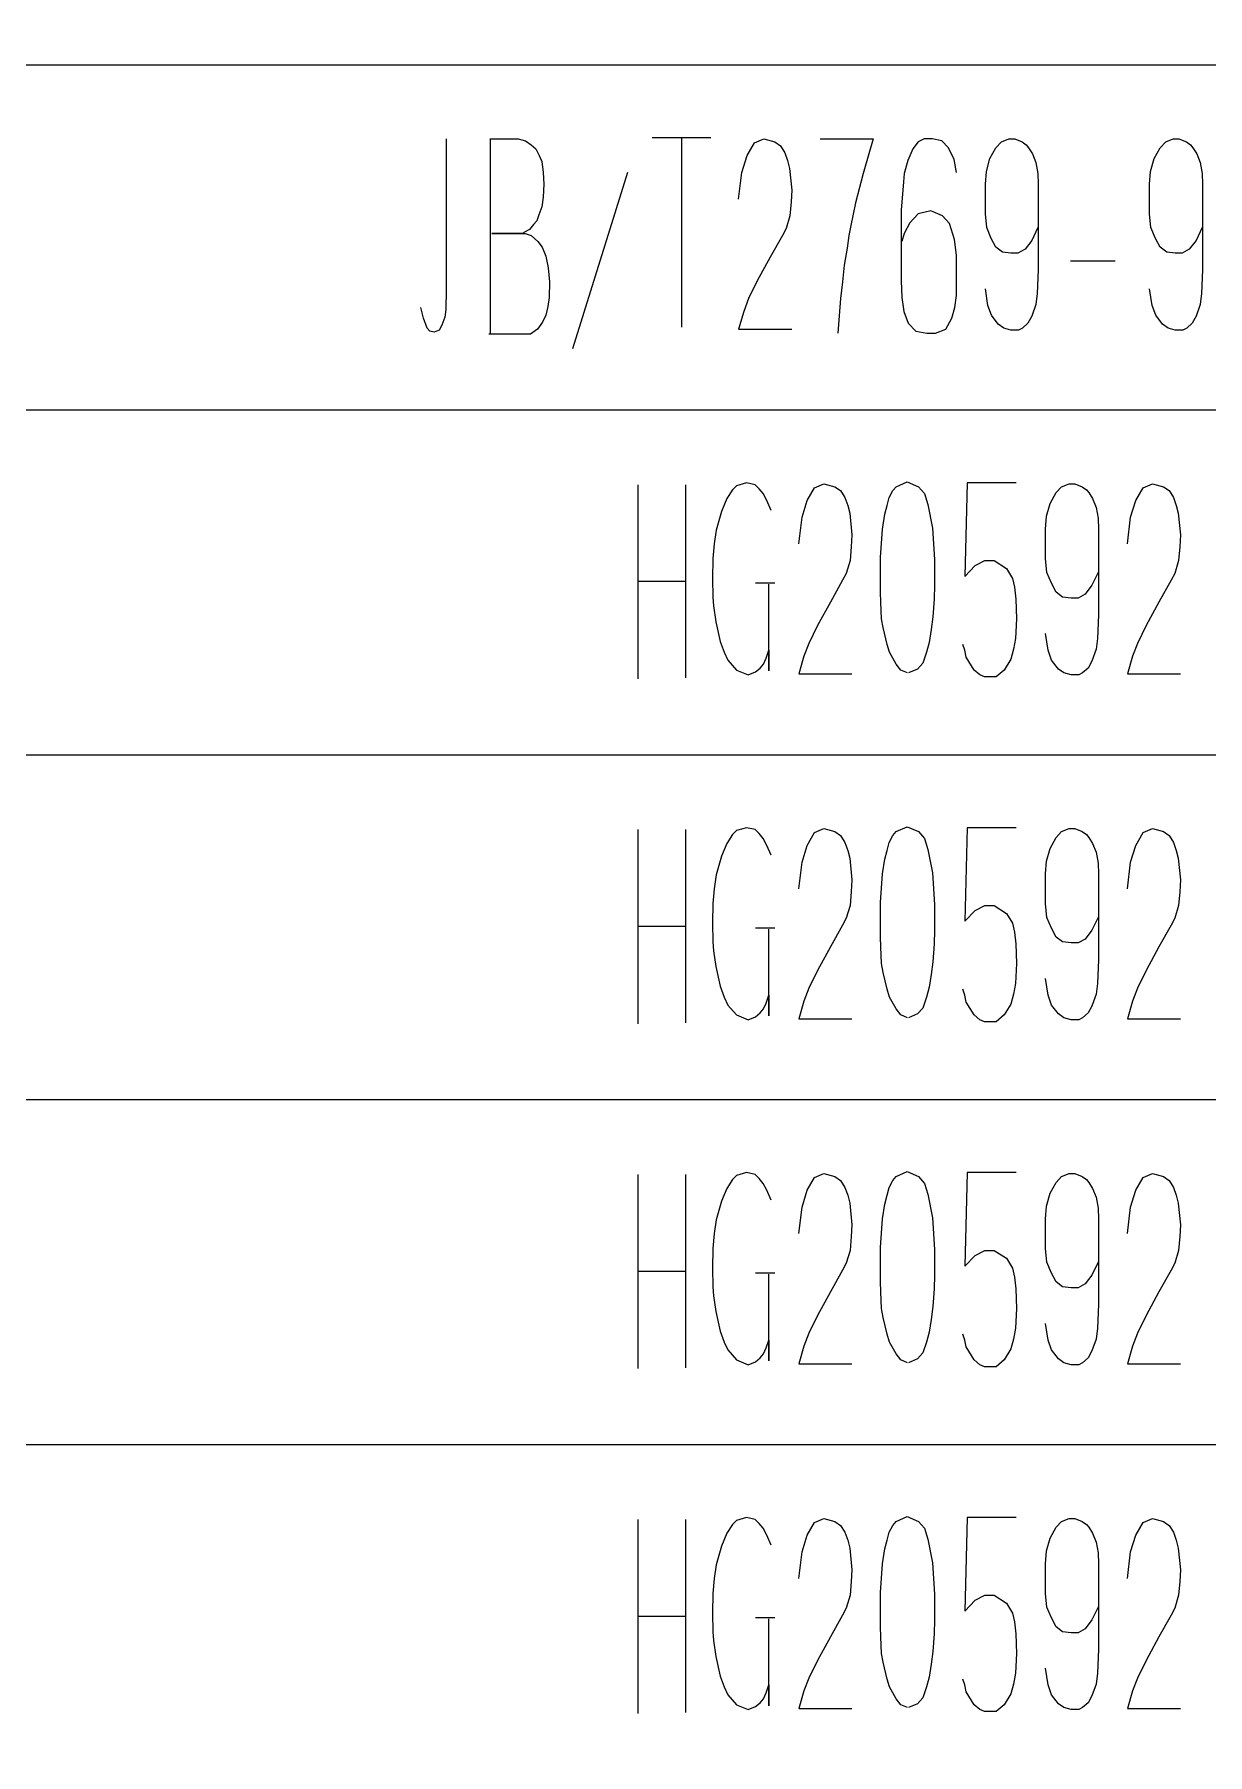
# Model space of a CAD drawing. Extents: x 0 to 8410, y 0 to 11890.
# Drawn here: x 6983.2 to 7221.3, y 6785.2 to 7134.3 of the extents above; entities that cross this region are included whole.
import ezdxf

# ---------------------------------------------------------------- set-up
doc = ezdxf.new("R2010")
doc.units = 0
doc.header["$MEASUREMENT"] = 0
doc.layers.add('6', color=7, linetype='Continuous')

msp = doc.modelspace()

# ---------------------------------------------------------------- linework, layer by layer
at = {"layer": '6'}
for p, q in [((6510, 7128.11), (8310, 7128.11)), ((7066.8, 7113.09), (7066.8, 7082.49)), ((7075.69, 7113.09), (7081.38, 7113.09)), ((7075.82, 7073.49), (7075.82, 7113.09)), ((7081.38, 7113.09), (7082.88, 7112.69)), ((7082.88, 7112.69), (7084.06, 7111.89)), ((7084.06, 7111.89), (7084.97, 7111.09)), ((7120.53, 7113.29), (7108.57, 7113.29)), ((7114.52, 7113.29), (7114.52, 7074.89)), ((7127.85, 7109.69), (7129.35, 7112.29)), ((7129.35, 7112.29), (7131.25, 7113.09)), ((7131.25, 7113.09), (7133.47, 7112.49)), ((7133.47, 7112.49), (7134.65, 7111.69)), ((7142.69, 7113.09), (7153.47, 7113.09)), ((7153.47, 7113.09), (7152.56, 7110.09)), ((7162.56, 7112.49), (7161.51, 7111.09)), ((7163.8, 7113.09), (7162.56, 7112.49)), ((7165.43, 7113.09), (7163.8, 7113.09)), ((7167.39, 7112.69), (7165.43, 7113.09)), ((7168.7, 7111.29), (7167.39, 7112.69)), ((7178.37, 7111.29), (7179.48, 7112.49)), ((7179.48, 7112.49), (7180.99, 7113.09)), ((7180.99, 7113.09), (7182.16, 7113.09)), ((7182.16, 7113.09), (7183.67, 7112.49)), ((7183.67, 7112.49), (7184.52, 7111.89)), ((7184.52, 7111.89), (7184.97, 7111.29)), ((7211.71, 7111.29), (7212.82, 7112.49)), ((7212.82, 7112.49), (7214.32, 7113.09)), ((7214.32, 7113.09), (7215.5, 7113.09)), ((7215.5, 7113.09), (7217, 7112.49)), ((7217, 7112.49), (7217.85, 7111.89)), ((7217.85, 7111.89), (7218.31, 7111.29)), ((7084.97, 7111.09), (7085.69, 7109.69)), ((7085.69, 7109.69), (7086.22, 7108.49)), ((7086.22, 7108.49), (7086.48, 7106.29)), ((7126.8, 7106.29), (7127.85, 7109.69)), ((7134.65, 7111.69), (7135.5, 7110.29)), ((7135.5, 7110.29), (7136.09, 7108.69)), ((7136.09, 7108.69), (7136.48, 7107.09)), ((7152.56, 7110.09), (7151.44, 7106.09)), ((7160.46, 7108.69), (7159.75, 7106.09)), ((7161.51, 7111.09), (7160.46, 7108.69)), ((7169.88, 7108.89), (7168.7, 7111.29)), ((7170.33, 7106.29), (7169.88, 7108.89)), ((7176.41, 7106.49), (7177.13, 7109.09)), ((7177.13, 7109.09), (7178.37, 7111.29)), ((7184.97, 7111.29), (7185.76, 7110.09)), ((7185.76, 7110.09), (7186.48, 7108.29)), ((7186.48, 7108.29), (7186.87, 7106.09)), ((7209.75, 7106.49), (7210.47, 7109.09)), ((7210.47, 7109.09), (7211.71, 7111.29)), ((7218.31, 7111.29), (7219.09, 7110.09)), ((7219.09, 7110.09), (7219.81, 7108.29)), ((7219.81, 7108.29), (7220.2, 7106.09)), ((7086.48, 7106.29), (7086.61, 7103.89)), ((7103.6, 7106.29), (7092.42, 7070.49)), ((7126.15, 7100.89), (7126.8, 7106.29)), ((7136.48, 7107.09), (7136.93, 7102.69)), ((7151.44, 7106.09), (7149.88, 7100.09)), ((7159.75, 7106.09), (7159.55, 7103.49)), ((7176.22, 7103.89), (7176.41, 7106.49)), ((7186.87, 7106.09), (7186.94, 7103.89)), ((7209.55, 7103.89), (7209.75, 7106.49)), ((7220.2, 7106.09), (7220.27, 7103.89)), ((7086.48, 7101.29), (7086.22, 7099.29)), ((7086.61, 7103.89), (7086.48, 7101.29)), ((7136.93, 7102.69), (7136.8, 7100.29)), ((7159.55, 7103.49), (7159.16, 7098.69)), ((7176.22, 7101.09), (7176.22, 7103.89)), ((7186.94, 7103.89), (7186.94, 7094.69)), ((7209.55, 7101.09), (7209.55, 7103.89)), ((7220.27, 7103.89), (7220.27, 7094.69)), ((7086.22, 7099.29), (7085.63, 7097.69)), ((7136.8, 7100.29), (7136.54, 7097.49)), ((7149.88, 7100.09), (7148.9, 7095.49)), ((7159.16, 7098.69), (7159.16, 7084.29)), ((7162.56, 7097.89), (7160.86, 7096.09)), ((7165.17, 7098.49), (7162.56, 7097.89)), ((7167.52, 7097.49), (7165.17, 7098.49)), ((7176.22, 7097.89), (7176.22, 7101.09)), ((7176.48, 7095.09), (7176.22, 7097.89)), ((7209.55, 7097.89), (7209.55, 7101.09)), ((7209.81, 7095.09), (7209.55, 7097.89)), ((7083.73, 7094.69), (7082.55, 7094.09)), ((7084.52, 7095.69), (7083.73, 7094.69)), ((7085.17, 7096.49), (7084.52, 7095.69)), ((7085.63, 7097.69), (7085.17, 7096.49)), ((7135.76, 7094.89), (7135.04, 7093.49)), ((7136.54, 7097.49), (7135.76, 7094.89)), ((7148.9, 7095.49), (7148.5, 7093.49)), ((7160.86, 7096.09), (7159.75, 7093.89)), ((7168.96, 7095.89), (7167.52, 7097.49)), ((7169.94, 7092.69), (7168.96, 7095.89)), ((7177.39, 7092.89), (7176.48, 7095.09)), ((7186.87, 7095.09), (7185.63, 7092.49)), ((7186.94, 7094.69), (7186.94, 7086.49)), ((7210.73, 7092.89), (7209.81, 7095.09)), ((7220.2, 7095.09), (7218.96, 7092.49)), ((7220.27, 7094.69), (7220.27, 7086.49)), ((7082.36, 7093.89), (7076.08, 7093.89)), ((7076.08, 7093.89), (7082.82, 7093.89)), ((7082.55, 7094.09), (7082.36, 7093.89)), ((7082.82, 7093.89), (7084.06, 7093.49)), ((7084.06, 7093.49), (7085.37, 7092.29)), ((7085.37, 7092.29), (7086.28, 7091.09)), ((7086.28, 7091.09), (7087, 7089.29)), ((7135.04, 7093.49), (7132.56, 7089.09)), ((7148.18, 7090.89), (7147.59, 7087.49)), ((7148.5, 7093.49), (7148.18, 7090.89)), ((7159.75, 7093.89), (7159.29, 7092.29)), ((7170.33, 7089.49), (7169.94, 7092.69)), ((7178.37, 7091.09), (7177.39, 7092.89)), ((7179.68, 7090.09), (7178.37, 7091.09)), ((7185.63, 7092.49), (7184.26, 7090.69)), ((7211.71, 7091.09), (7210.73, 7092.89)), ((7213.01, 7090.09), (7211.71, 7091.09)), ((7218.96, 7092.49), (7217.59, 7090.69)), ((7087, 7089.29), (7087.52, 7086.89)), ((7132.56, 7089.09), (7129.94, 7084.29)), ((7147.59, 7087.49), (7147.2, 7084.09)), ((7170.33, 7084.09), (7170.33, 7089.49)), ((7181.38, 7089.89), (7179.68, 7090.09)), ((7182.82, 7089.89), (7181.38, 7089.89)), ((7184.26, 7090.69), (7182.82, 7089.89)), ((7202.56, 7088.29), (7193.47, 7088.29)), ((7214.71, 7089.89), (7213.01, 7090.09)), ((7216.15, 7089.89), (7214.71, 7089.89)), ((7217.59, 7090.69), (7216.15, 7089.89)), ((7087.52, 7086.89), (7087.78, 7084.09)), ((7087.78, 7084.09), (7087.72, 7080.89)), ((7129.94, 7084.29), (7128.18, 7080.69)), ((7147.2, 7084.09), (7146.8, 7080.69)), ((7159.16, 7084.29), (7159.29, 7080.89)), ((7170.33, 7081.29), (7170.33, 7084.09)), ((7186.94, 7086.49), (7186.74, 7081.69)), ((7220.27, 7086.49), (7220.07, 7081.69)), ((7066.8, 7082.49), (7066.74, 7078.49)), ((7087.72, 7080.89), (7087.46, 7079.09)), ((7128.18, 7080.69), (7127.2, 7078.09)), ((7146.8, 7080.69), (7146.28, 7073.69)), ((7159.29, 7080.89), (7159.68, 7078.09)), ((7170.01, 7078.89), (7170.33, 7081.29)), ((7176.74, 7079.29), (7176.22, 7082.69)), ((7186.74, 7081.69), (7186.48, 7079.49)), ((7210.07, 7079.29), (7209.55, 7082.69)), ((7220.07, 7081.69), (7219.81, 7079.49)), ((7062.23, 7076.69), (7061.64, 7078.89)), ((7066.54, 7076.89), (7065.89, 7075.29)), ((7066.74, 7078.49), (7066.54, 7076.89)), ((7087, 7077.29), (7086.35, 7075.89)), ((7087.46, 7079.09), (7087, 7077.29)), ((7127.2, 7078.09), (7126.15, 7074.49)), ((7159.68, 7078.09), (7160.53, 7075.69)), ((7169.42, 7076.69), (7170.01, 7078.89)), ((7177.46, 7077.29), (7176.74, 7079.29)), ((7178.83, 7075.49), (7177.46, 7077.29)), ((7185.63, 7077.09), (7184.84, 7075.69)), ((7186.48, 7079.49), (7185.63, 7077.09)), ((7210.79, 7077.29), (7210.07, 7079.29)), ((7212.16, 7075.49), (7210.79, 7077.29)), ((7218.96, 7077.09), (7218.18, 7075.69)), ((7219.81, 7079.49), (7218.96, 7077.09)), ((7062.95, 7074.69), (7062.23, 7076.69)), ((7063.47, 7074.09), (7062.95, 7074.69)), ((7064.38, 7073.89), (7063.47, 7074.09)), ((7065.37, 7074.29), (7064.38, 7073.89)), ((7065.89, 7075.29), (7065.37, 7074.29)), ((7083.93, 7073.49), (7075.43, 7073.49)), ((7085.3, 7074.49), (7083.93, 7073.49)), ((7086.35, 7075.89), (7085.3, 7074.49)), ((7126.15, 7074.49), (7136.93, 7074.49)), ((7160.53, 7075.69), (7162.1, 7074.09)), ((7162.1, 7074.09), (7164.32, 7073.69)), ((7164.32, 7073.69), (7166.09, 7073.69)), ((7166.09, 7073.69), (7168.18, 7074.49)), ((7168.18, 7074.49), (7169.42, 7076.69)), ((7179.94, 7074.69), (7178.83, 7075.49)), ((7181.38, 7074.29), (7179.94, 7074.69)), ((7182.95, 7074.29), (7181.38, 7074.29)), ((7183.73, 7074.69), (7182.95, 7074.29)), ((7184.84, 7075.69), (7183.73, 7074.69)), ((7213.28, 7074.69), (7212.16, 7075.49)), ((7214.71, 7074.29), (7213.28, 7074.69)), ((7216.28, 7074.29), (7214.71, 7074.29)), ((7217.07, 7074.69), (7216.28, 7074.29)), ((7218.18, 7075.69), (7217.07, 7074.69)), ((6510, 7058.1), (8310, 7058.1)), ((7105.68, 7042.9), (7105.68, 7003.5)), ((7115.35, 7042.9), (7115.35, 7003.7)), ((7125.68, 7042.7), (7124.89, 7041.9)), ((7127.77, 7043.3), (7125.68, 7042.7)), ((7129.47, 7042.9), (7127.77, 7043.3)), ((7130.32, 7042.1), (7129.47, 7042.9)), ((7131.1, 7041.1), (7130.32, 7042.1)), ((7140.06, 7039.7), (7141.56, 7042.3)), ((7141.56, 7042.3), (7143.45, 7043.1)), ((7143.45, 7043.1), (7145.68, 7042.5)), ((7145.68, 7042.5), (7146.85, 7041.7)), ((7157.44, 7041.7), (7158.1, 7042.5)), ((7158.1, 7042.5), (7160.32, 7043.5)), ((7160.32, 7043.5), (7162.67, 7042.5)), ((7162.67, 7042.5), (7163.85, 7041.1)), ((7172.54, 7043.3), (7172.02, 7024.3)), ((7182.47, 7043.3), (7172.54, 7043.3)), ((7190.58, 7041.3), (7191.69, 7042.5)), ((7191.69, 7042.5), (7193.19, 7043.1)), ((7193.19, 7043.1), (7194.37, 7043.1)), ((7194.37, 7043.1), (7195.87, 7042.5)), ((7195.87, 7042.5), (7196.72, 7041.9)), ((7206.72, 7039.7), (7208.23, 7042.3)), ((7208.23, 7042.3), (7210.12, 7043.1)), ((7210.12, 7043.1), (7212.34, 7042.5)), ((7212.34, 7042.5), (7213.52, 7041.7)), ((7123.78, 7040.1), (7122.67, 7037.5)), ((7124.89, 7041.9), (7123.78, 7040.1)), ((7131.89, 7039.7), (7131.1, 7041.1)), ((7132.73, 7037.7), (7131.89, 7039.7)), ((7139.01, 7036.3), (7140.06, 7039.7)), ((7146.85, 7041.7), (7147.7, 7040.3)), ((7147.7, 7040.3), (7148.29, 7038.7)), ((7148.29, 7038.7), (7148.68, 7037.1)), ((7155.81, 7036.9), (7156.27, 7038.7)), ((7156.27, 7038.7), (7156.72, 7040.3)), ((7156.72, 7040.3), (7157.44, 7041.7)), ((7163.85, 7041.1), (7164.57, 7038.9)), ((7164.57, 7038.9), (7165.48, 7034.1)), ((7188.62, 7036.5), (7189.34, 7039.1)), ((7189.34, 7039.1), (7190.58, 7041.3)), ((7196.72, 7041.9), (7197.18, 7041.3)), ((7197.18, 7041.3), (7197.96, 7040.1)), ((7197.96, 7040.1), (7198.68, 7038.3)), ((7205.68, 7036.3), (7206.72, 7039.7)), ((7213.52, 7041.7), (7214.37, 7040.3)), ((7214.37, 7040.3), (7214.96, 7038.7)), ((7214.96, 7038.7), (7215.35, 7037.1)), ((7122.67, 7037.5), (7121.62, 7033.7)), ((7138.36, 7030.9), (7139.01, 7036.3)), ((7148.68, 7037.1), (7149.14, 7032.7)), ((7155.35, 7033.9), (7155.81, 7036.9)), ((7188.42, 7033.9), (7188.62, 7036.5)), ((7198.68, 7038.3), (7199.08, 7036.1)), ((7199.08, 7036.1), (7199.14, 7033.9)), ((7205.02, 7030.9), (7205.68, 7036.3)), ((7215.35, 7037.1), (7215.81, 7032.7)), ((7121.62, 7033.7), (7121.17, 7030.9)), ((7149.14, 7032.7), (7149.01, 7030.3)), ((7154.96, 7028.1), (7155.35, 7033.9)), ((7165.48, 7034.1), (7165.87, 7027.7)), ((7188.42, 7031.1), (7188.42, 7033.9)), ((7199.14, 7033.9), (7199.14, 7024.7)), ((7215.81, 7032.7), (7215.68, 7030.3)), ((7121.17, 7030.9), (7120.91, 7027.9)), ((7149.01, 7030.3), (7148.75, 7027.5)), ((7154.96, 7021.1), (7154.96, 7028.1)), ((7188.42, 7027.9), (7188.42, 7031.1)), ((7215.68, 7030.3), (7215.42, 7027.5)), ((7120.91, 7027.9), (7120.84, 7023.9)), ((7147.96, 7024.9), (7147.25, 7023.5)), ((7148.75, 7027.5), (7147.96, 7024.9)), ((7165.87, 7027.7), (7165.87, 7022.5)), ((7172.02, 7024.3), (7174.17, 7026.5)), ((7174.17, 7026.5), (7176.13, 7027.5)), ((7176.13, 7027.5), (7178.03, 7027.5)), ((7178.03, 7027.5), (7180.51, 7025.9)), ((7180.51, 7025.9), (7181.69, 7023.9)), ((7188.68, 7025.1), (7188.42, 7027.9)), ((7189.6, 7022.9), (7188.68, 7025.1)), ((7199.08, 7025.1), (7197.83, 7022.5)), ((7199.14, 7024.7), (7199.14, 7016.5)), ((7214.63, 7024.9), (7213.91, 7023.5)), ((7215.42, 7027.5), (7214.63, 7024.9)), ((7105.68, 7023.3), (7115.22, 7023.3)), ((7120.84, 7023.9), (7120.91, 7020.1)), ((7133.52, 7022.9), (7129.6, 7022.9)), ((7132.28, 7005.1), (7132.28, 7022.7)), ((7147.25, 7023.5), (7144.76, 7019.1)), ((7155.02, 7019.1), (7154.96, 7021.1)), ((7165.87, 7022.5), (7165.81, 7019.7)), ((7181.69, 7023.9), (7182.15, 7022.1)), ((7182.15, 7022.1), (7182.41, 7019.7)), ((7190.58, 7021.1), (7189.6, 7022.9)), ((7191.89, 7020.1), (7190.58, 7021.1)), ((7197.83, 7022.5), (7196.46, 7020.7)), ((7213.91, 7023.5), (7211.43, 7019.1)), ((7120.91, 7020.1), (7121.04, 7018.3)), ((7121.04, 7018.3), (7121.49, 7015.1)), ((7144.76, 7019.1), (7142.15, 7014.3)), ((7155.15, 7015.7), (7155.02, 7019.1)), ((7165.81, 7019.7), (7165.55, 7016.1)), ((7182.41, 7019.7), (7182.54, 7015.7)), ((7193.59, 7019.9), (7191.89, 7020.1)), ((7195.02, 7019.9), (7193.59, 7019.9)), ((7196.46, 7020.7), (7195.02, 7019.9)), ((7211.43, 7019.1), (7208.81, 7014.3)), ((7121.49, 7015.1), (7122.41, 7011.1)), ((7142.15, 7014.3), (7140.38, 7010.7)), ((7155.48, 7013.9), (7155.15, 7015.7)), ((7165.55, 7016.1), (7165.22, 7013.5)), ((7182.54, 7015.7), (7182.34, 7011.7)), ((7199.14, 7016.5), (7198.95, 7011.7)), ((7208.81, 7014.3), (7207.05, 7010.7)), ((7122.41, 7011.1), (7123.19, 7008.9)), ((7140.38, 7010.7), (7139.4, 7008.1)), ((7156.27, 7010.5), (7155.48, 7013.9)), ((7156.79, 7008.9), (7156.27, 7010.5)), ((7164.83, 7010.9), (7164.3, 7008.9)), ((7165.22, 7013.5), (7164.83, 7010.9)), ((7172.02, 7009.3), (7171.62, 7010.5)), ((7182.34, 7011.7), (7181.95, 7009.5)), ((7188.95, 7009.3), (7188.42, 7012.7)), ((7198.95, 7011.7), (7198.68, 7009.5)), ((7207.05, 7010.7), (7206.07, 7008.1)), ((7123.19, 7008.9), (7123.98, 7007.3)), ((7123.98, 7007.3), (7125.74, 7005.3)), ((7131.17, 7006.5), (7131.75, 7007.7)), ((7131.75, 7007.7), (7132.28, 7009.3)), ((7132.28, 7009.3), (7132.28, 7005.1)), ((7139.4, 7008.1), (7138.36, 7004.5)), ((7158.1, 7006.5), (7156.79, 7008.9)), ((7164.3, 7008.9), (7163.52, 7006.7)), ((7172.34, 7007.9), (7172.02, 7009.3)), ((7173.91, 7005.3), (7172.34, 7007.9)), ((7181.36, 7007.5), (7180.06, 7005.3)), ((7181.95, 7009.5), (7181.36, 7007.5)), ((7189.66, 7007.3), (7188.95, 7009.3)), ((7191.04, 7005.5), (7189.66, 7007.3)), ((7197.83, 7007.1), (7197.05, 7005.7)), ((7198.68, 7009.5), (7197.83, 7007.1)), ((7206.07, 7008.1), (7205.02, 7004.5)), ((7125.74, 7005.3), (7128.09, 7004.3)), ((7128.09, 7004.3), (7129.6, 7004.9)), ((7129.6, 7004.9), (7130.51, 7005.7)), ((7130.51, 7005.7), (7131.17, 7006.5)), ((7138.36, 7004.5), (7149.14, 7004.5)), ((7159.08, 7005.3), (7158.1, 7006.5)), ((7160.38, 7004.7), (7159.08, 7005.3)), ((7162.41, 7005.5), (7160.64, 7004.7)), ((7163.52, 7006.7), (7162.41, 7005.5)), ((7175.09, 7004.3), (7173.91, 7005.3)), ((7176.07, 7003.9), (7175.09, 7004.3)), ((7178.42, 7003.9), (7176.07, 7003.9)), ((7180.06, 7005.3), (7178.42, 7003.9)), ((7192.15, 7004.7), (7191.04, 7005.5)), ((7193.59, 7004.3), (7192.15, 7004.7)), ((7195.15, 7004.3), (7193.59, 7004.3)), ((7195.94, 7004.7), (7195.15, 7004.3)), ((7197.05, 7005.7), (7195.94, 7004.7)), ((7205.02, 7004.5), (7215.81, 7004.5)), ((6510, 6988.11), (8310, 6988.11)), ((7105.68, 6972.9), (7105.68, 6933.5)), ((7115.35, 6972.9), (7115.35, 6933.7)), ((7125.68, 6972.7), (7124.89, 6971.9)), ((7127.77, 6973.3), (7125.68, 6972.7)), ((7129.47, 6972.9), (7127.77, 6973.3)), ((7130.32, 6972.1), (7129.47, 6972.9)), ((7131.1, 6971.1), (7130.32, 6972.1)), ((7140.06, 6969.7), (7141.56, 6972.3)), ((7141.56, 6972.3), (7143.45, 6973.1)), ((7143.45, 6973.1), (7145.68, 6972.5)), ((7145.68, 6972.5), (7146.85, 6971.7)), ((7157.44, 6971.7), (7158.1, 6972.5)), ((7158.1, 6972.5), (7160.32, 6973.5)), ((7160.32, 6973.5), (7162.67, 6972.5)), ((7162.67, 6972.5), (7163.85, 6971.1)), ((7172.54, 6973.3), (7172.02, 6954.3)), ((7182.47, 6973.3), (7172.54, 6973.3)), ((7190.58, 6971.3), (7191.69, 6972.5)), ((7191.69, 6972.5), (7193.19, 6973.1)), ((7193.19, 6973.1), (7194.37, 6973.1)), ((7194.37, 6973.1), (7195.87, 6972.5)), ((7195.87, 6972.5), (7196.72, 6971.9)), ((7206.72, 6969.7), (7208.23, 6972.3)), ((7208.23, 6972.3), (7210.12, 6973.1)), ((7210.12, 6973.1), (7212.34, 6972.5)), ((7212.34, 6972.5), (7213.52, 6971.7)), ((7123.78, 6970.1), (7122.67, 6967.5)), ((7124.89, 6971.9), (7123.78, 6970.1)), ((7131.89, 6969.7), (7131.1, 6971.1)), ((7132.73, 6967.7), (7131.89, 6969.7)), ((7139.01, 6966.3), (7140.06, 6969.7)), ((7146.85, 6971.7), (7147.7, 6970.3)), ((7147.7, 6970.3), (7148.29, 6968.7)), ((7148.29, 6968.7), (7148.68, 6967.1)), ((7155.81, 6966.9), (7156.27, 6968.7)), ((7156.27, 6968.7), (7156.72, 6970.3)), ((7156.72, 6970.3), (7157.44, 6971.7)), ((7163.85, 6971.1), (7164.57, 6968.9)), ((7164.57, 6968.9), (7165.48, 6964.1)), ((7188.62, 6966.5), (7189.34, 6969.1)), ((7189.34, 6969.1), (7190.58, 6971.3)), ((7196.72, 6971.9), (7197.18, 6971.3)), ((7197.18, 6971.3), (7197.96, 6970.1)), ((7197.96, 6970.1), (7198.68, 6968.3)), ((7205.68, 6966.3), (7206.72, 6969.7)), ((7213.52, 6971.7), (7214.37, 6970.3)), ((7214.37, 6970.3), (7214.96, 6968.7)), ((7214.96, 6968.7), (7215.35, 6967.1)), ((7122.67, 6967.5), (7121.62, 6963.7)), ((7138.36, 6960.9), (7139.01, 6966.3)), ((7148.68, 6967.1), (7149.14, 6962.7)), ((7155.35, 6963.9), (7155.81, 6966.9)), ((7188.42, 6963.9), (7188.62, 6966.5)), ((7198.68, 6968.3), (7199.08, 6966.1)), ((7199.08, 6966.1), (7199.14, 6963.9)), ((7205.02, 6960.9), (7205.68, 6966.3)), ((7215.35, 6967.1), (7215.81, 6962.7)), ((7121.62, 6963.7), (7121.17, 6960.9)), ((7149.14, 6962.7), (7149.01, 6960.3)), ((7154.96, 6958.1), (7155.35, 6963.9)), ((7165.48, 6964.1), (7165.87, 6957.7)), ((7188.42, 6961.1), (7188.42, 6963.9)), ((7199.14, 6963.9), (7199.14, 6954.7)), ((7215.81, 6962.7), (7215.68, 6960.3)), ((7121.17, 6960.9), (7120.91, 6957.9)), ((7149.01, 6960.3), (7148.75, 6957.5)), ((7188.42, 6957.9), (7188.42, 6961.1)), ((7215.68, 6960.3), (7215.42, 6957.5)), ((7120.91, 6957.9), (7120.84, 6953.9)), ((7147.96, 6954.9), (7147.25, 6953.5)), ((7148.75, 6957.5), (7147.96, 6954.9)), ((7154.96, 6951.1), (7154.96, 6958.1)), ((7165.87, 6957.7), (7165.87, 6952.5)), ((7172.02, 6954.3), (7174.17, 6956.5)), ((7174.17, 6956.5), (7176.13, 6957.5)), ((7176.13, 6957.5), (7178.03, 6957.5)), ((7178.03, 6957.5), (7180.51, 6955.9)), ((7180.51, 6955.9), (7181.69, 6953.9)), ((7188.68, 6955.1), (7188.42, 6957.9)), ((7189.6, 6952.9), (7188.68, 6955.1)), ((7199.08, 6955.1), (7197.83, 6952.5)), ((7199.14, 6954.7), (7199.14, 6946.5)), ((7214.63, 6954.9), (7213.91, 6953.5)), ((7215.42, 6957.5), (7214.63, 6954.9)), ((7105.68, 6953.3), (7115.22, 6953.3)), ((7120.84, 6953.9), (7120.91, 6950.1)), ((7133.52, 6952.9), (7129.6, 6952.9)), ((7132.28, 6935.1), (7132.28, 6952.7)), ((7147.25, 6953.5), (7144.76, 6949.1)), ((7165.87, 6952.5), (7165.81, 6949.7)), ((7181.69, 6953.9), (7182.15, 6952.1)), ((7182.15, 6952.1), (7182.41, 6949.7)), ((7190.58, 6951.1), (7189.6, 6952.9)), ((7197.83, 6952.5), (7196.46, 6950.7)), ((7213.91, 6953.5), (7211.43, 6949.1)), ((7120.91, 6950.1), (7121.04, 6948.3)), ((7121.04, 6948.3), (7121.49, 6945.1)), ((7144.76, 6949.1), (7142.15, 6944.3)), ((7155.02, 6949.1), (7154.96, 6951.1)), ((7155.15, 6945.7), (7155.02, 6949.1)), ((7165.81, 6949.7), (7165.55, 6946.1)), ((7182.41, 6949.7), (7182.54, 6945.7)), ((7191.89, 6950.1), (7190.58, 6951.1)), ((7193.59, 6949.9), (7191.89, 6950.1)), ((7195.02, 6949.9), (7193.59, 6949.9)), ((7196.46, 6950.7), (7195.02, 6949.9)), ((7211.43, 6949.1), (7208.81, 6944.3)), ((7121.49, 6945.1), (7122.41, 6941.1)), ((7142.15, 6944.3), (7140.38, 6940.7)), ((7155.48, 6943.9), (7155.15, 6945.7)), ((7165.55, 6946.1), (7165.22, 6943.5)), ((7182.54, 6945.7), (7182.34, 6941.7)), ((7199.14, 6946.5), (7198.95, 6941.7)), ((7208.81, 6944.3), (7207.05, 6940.7)), ((7122.41, 6941.1), (7123.19, 6938.9)), ((7140.38, 6940.7), (7139.4, 6938.1)), ((7156.27, 6940.5), (7155.48, 6943.9)), ((7164.83, 6940.9), (7164.3, 6938.9)), ((7165.22, 6943.5), (7164.83, 6940.9)), ((7182.34, 6941.7), (7181.95, 6939.5)), ((7188.95, 6939.3), (7188.42, 6942.7)), ((7198.95, 6941.7), (7198.68, 6939.5)), ((7207.05, 6940.7), (7206.07, 6938.1)), ((7123.19, 6938.9), (7123.98, 6937.3)), ((7123.98, 6937.3), (7125.74, 6935.3)), ((7131.17, 6936.5), (7131.75, 6937.7)), ((7131.75, 6937.7), (7132.28, 6939.3)), ((7132.28, 6939.3), (7132.28, 6935.1)), ((7139.4, 6938.1), (7138.36, 6934.5)), ((7156.79, 6938.9), (7156.27, 6940.5)), ((7158.1, 6936.5), (7156.79, 6938.9)), ((7164.3, 6938.9), (7163.52, 6936.7)), ((7172.02, 6939.3), (7171.62, 6940.5)), ((7172.34, 6937.9), (7172.02, 6939.3)), ((7173.91, 6935.3), (7172.34, 6937.9)), ((7181.36, 6937.5), (7180.06, 6935.3)), ((7181.95, 6939.5), (7181.36, 6937.5)), ((7189.66, 6937.3), (7188.95, 6939.3)), ((7191.04, 6935.5), (7189.66, 6937.3)), ((7198.68, 6939.5), (7197.83, 6937.1)), ((7206.07, 6938.1), (7205.02, 6934.5)), ((7125.74, 6935.3), (7128.09, 6934.3)), ((7128.09, 6934.3), (7129.6, 6934.9)), ((7129.6, 6934.9), (7130.51, 6935.7)), ((7130.51, 6935.7), (7131.17, 6936.5)), ((7138.36, 6934.5), (7149.14, 6934.5)), ((7159.08, 6935.3), (7158.1, 6936.5)), ((7160.38, 6934.7), (7159.08, 6935.3)), ((7162.41, 6935.5), (7160.64, 6934.7)), ((7163.52, 6936.7), (7162.41, 6935.5)), ((7175.09, 6934.3), (7173.91, 6935.3)), ((7176.07, 6933.9), (7175.09, 6934.3)), ((7178.42, 6933.9), (7176.07, 6933.9)), ((7180.06, 6935.3), (7178.42, 6933.9)), ((7192.15, 6934.7), (7191.04, 6935.5)), ((7193.59, 6934.3), (7192.15, 6934.7)), ((7195.15, 6934.3), (7193.59, 6934.3)), ((7195.94, 6934.7), (7195.15, 6934.3)), ((7197.05, 6935.7), (7195.94, 6934.7)), ((7197.83, 6937.1), (7197.05, 6935.7)), ((7205.02, 6934.5), (7215.81, 6934.5)), ((6510, 6918.11), (8310, 6918.11)), ((7105.68, 6902.9), (7105.68, 6863.5)), ((7115.35, 6902.9), (7115.35, 6863.7)), ((7125.68, 6902.7), (7124.89, 6901.9)), ((7127.77, 6903.3), (7125.68, 6902.7)), ((7129.47, 6902.9), (7127.77, 6903.3)), ((7130.32, 6902.1), (7129.47, 6902.9)), ((7140.06, 6899.7), (7141.56, 6902.3)), ((7141.56, 6902.3), (7143.45, 6903.1)), ((7143.45, 6903.1), (7145.68, 6902.5)), ((7145.68, 6902.5), (7146.85, 6901.7)), ((7157.44, 6901.7), (7158.1, 6902.5)), ((7158.1, 6902.5), (7160.32, 6903.5)), ((7160.32, 6903.5), (7162.67, 6902.5)), ((7162.67, 6902.5), (7163.85, 6901.1)), ((7172.54, 6903.3), (7172.02, 6884.3)), ((7182.47, 6903.3), (7172.54, 6903.3)), ((7190.58, 6901.3), (7191.69, 6902.5)), ((7191.69, 6902.5), (7193.19, 6903.1)), ((7193.19, 6903.1), (7194.37, 6903.1)), ((7194.37, 6903.1), (7195.87, 6902.5)), ((7195.87, 6902.5), (7196.72, 6901.9)), ((7206.72, 6899.7), (7208.23, 6902.3)), ((7208.23, 6902.3), (7210.12, 6903.1)), ((7210.12, 6903.1), (7212.34, 6902.5)), ((7212.34, 6902.5), (7213.52, 6901.7)), ((7123.78, 6900.1), (7122.67, 6897.5)), ((7124.89, 6901.9), (7123.78, 6900.1)), ((7131.1, 6901.1), (7130.32, 6902.1)), ((7131.89, 6899.7), (7131.1, 6901.1)), ((7132.73, 6897.7), (7131.89, 6899.7)), ((7139.01, 6896.3), (7140.06, 6899.7)), ((7146.85, 6901.7), (7147.7, 6900.3)), ((7147.7, 6900.3), (7148.29, 6898.7)), ((7156.27, 6898.7), (7156.72, 6900.3)), ((7156.72, 6900.3), (7157.44, 6901.7)), ((7163.85, 6901.1), (7164.57, 6898.9)), ((7164.57, 6898.9), (7165.48, 6894.1)), ((7188.62, 6896.5), (7189.34, 6899.1)), ((7189.34, 6899.1), (7190.58, 6901.3)), ((7196.72, 6901.9), (7197.18, 6901.3)), ((7197.18, 6901.3), (7197.96, 6900.1)), ((7197.96, 6900.1), (7198.68, 6898.3)), ((7205.68, 6896.3), (7206.72, 6899.7)), ((7213.52, 6901.7), (7214.37, 6900.3)), ((7214.37, 6900.3), (7214.96, 6898.7)), ((7122.67, 6897.5), (7121.62, 6893.7)), ((7138.36, 6890.9), (7139.01, 6896.3)), ((7148.29, 6898.7), (7148.68, 6897.1)), ((7148.68, 6897.1), (7149.14, 6892.7)), ((7155.35, 6893.9), (7155.81, 6896.9)), ((7155.81, 6896.9), (7156.27, 6898.7)), ((7188.42, 6893.9), (7188.62, 6896.5)), ((7198.68, 6898.3), (7199.08, 6896.1)), ((7199.08, 6896.1), (7199.14, 6893.9)), ((7205.02, 6890.9), (7205.68, 6896.3)), ((7214.96, 6898.7), (7215.35, 6897.1)), ((7215.35, 6897.1), (7215.81, 6892.7)), ((7121.62, 6893.7), (7121.17, 6890.9)), ((7149.14, 6892.7), (7149.01, 6890.3)), ((7154.96, 6888.1), (7155.35, 6893.9)), ((7165.48, 6894.1), (7165.87, 6887.7)), ((7188.42, 6891.1), (7188.42, 6893.9)), ((7199.14, 6893.9), (7199.14, 6884.7)), ((7215.81, 6892.7), (7215.68, 6890.3)), ((7121.17, 6890.9), (7120.91, 6887.9)), ((7149.01, 6890.3), (7148.75, 6887.5)), ((7188.42, 6887.9), (7188.42, 6891.1)), ((7215.68, 6890.3), (7215.42, 6887.5)), ((7120.91, 6887.9), (7120.84, 6883.9)), ((7147.96, 6884.9), (7147.25, 6883.5)), ((7148.75, 6887.5), (7147.96, 6884.9)), ((7154.96, 6881.1), (7154.96, 6888.1)), ((7165.87, 6887.7), (7165.87, 6882.5)), ((7172.02, 6884.3), (7174.17, 6886.5)), ((7174.17, 6886.5), (7176.13, 6887.5)), ((7176.13, 6887.5), (7178.03, 6887.5)), ((7178.03, 6887.5), (7180.51, 6885.9)), ((7180.51, 6885.9), (7181.69, 6883.9)), ((7188.68, 6885.1), (7188.42, 6887.9)), ((7189.6, 6882.9), (7188.68, 6885.1)), ((7199.08, 6885.1), (7197.83, 6882.5)), ((7214.63, 6884.9), (7213.91, 6883.5)), ((7215.42, 6887.5), (7214.63, 6884.9)), ((7105.68, 6883.3), (7115.22, 6883.3)), ((7120.84, 6883.9), (7120.91, 6880.1)), ((7133.52, 6882.9), (7129.6, 6882.9)), ((7132.28, 6865.1), (7132.28, 6882.7)), ((7147.25, 6883.5), (7144.76, 6879.1)), ((7165.87, 6882.5), (7165.81, 6879.7)), ((7181.69, 6883.9), (7182.15, 6882.1)), ((7182.15, 6882.1), (7182.41, 6879.7)), ((7190.58, 6881.1), (7189.6, 6882.9)), ((7197.83, 6882.5), (7196.46, 6880.7)), ((7199.14, 6884.7), (7199.14, 6876.5)), ((7213.91, 6883.5), (7211.43, 6879.1)), ((7120.91, 6880.1), (7121.04, 6878.3)), ((7121.04, 6878.3), (7121.49, 6875.1)), ((7144.76, 6879.1), (7142.15, 6874.3)), ((7155.02, 6879.1), (7154.96, 6881.1)), ((7155.15, 6875.7), (7155.02, 6879.1)), ((7165.81, 6879.7), (7165.55, 6876.1)), ((7182.41, 6879.7), (7182.54, 6875.7)), ((7191.89, 6880.1), (7190.58, 6881.1)), ((7193.59, 6879.9), (7191.89, 6880.1)), ((7195.02, 6879.9), (7193.59, 6879.9)), ((7196.46, 6880.7), (7195.02, 6879.9)), ((7211.43, 6879.1), (7208.81, 6874.3)), ((7121.49, 6875.1), (7122.41, 6871.1)), ((7155.48, 6873.9), (7155.15, 6875.7)), ((7165.55, 6876.1), (7165.22, 6873.5)), ((7182.54, 6875.7), (7182.34, 6871.7)), ((7199.14, 6876.5), (7198.95, 6871.7)), ((7122.41, 6871.1), (7123.19, 6868.9)), ((7142.15, 6874.3), (7140.38, 6870.7)), ((7156.27, 6870.5), (7155.48, 6873.9)), ((7164.83, 6870.9), (7164.3, 6868.9)), ((7165.22, 6873.5), (7164.83, 6870.9)), ((7182.34, 6871.7), (7181.95, 6869.5)), ((7188.95, 6869.3), (7188.42, 6872.7)), ((7198.95, 6871.7), (7198.68, 6869.5)), ((7208.81, 6874.3), (7207.05, 6870.7)), ((7123.19, 6868.9), (7123.98, 6867.3)), ((7131.17, 6866.5), (7131.75, 6867.7)), ((7131.75, 6867.7), (7132.28, 6869.3)), ((7132.28, 6869.3), (7132.28, 6865.1)), ((7139.4, 6868.1), (7138.36, 6864.5)), ((7140.38, 6870.7), (7139.4, 6868.1)), ((7156.79, 6868.9), (7156.27, 6870.5)), ((7158.1, 6866.5), (7156.79, 6868.9)), ((7164.3, 6868.9), (7163.52, 6866.7)), ((7172.02, 6869.3), (7171.62, 6870.5)), ((7172.34, 6867.9), (7172.02, 6869.3)), ((7173.91, 6865.3), (7172.34, 6867.9)), ((7181.36, 6867.5), (7180.06, 6865.3)), ((7181.95, 6869.5), (7181.36, 6867.5)), ((7189.66, 6867.3), (7188.95, 6869.3)), ((7198.68, 6869.5), (7197.83, 6867.1)), ((7206.07, 6868.1), (7205.02, 6864.5)), ((7207.05, 6870.7), (7206.07, 6868.1)), ((7123.98, 6867.3), (7125.74, 6865.3)), ((7125.74, 6865.3), (7128.09, 6864.3)), ((7128.09, 6864.3), (7129.6, 6864.9)), ((7129.6, 6864.9), (7130.51, 6865.7)), ((7130.51, 6865.7), (7131.17, 6866.5)), ((7138.36, 6864.5), (7149.14, 6864.5)), ((7159.08, 6865.3), (7158.1, 6866.5)), ((7160.38, 6864.7), (7159.08, 6865.3)), ((7162.41, 6865.5), (7160.64, 6864.7)), ((7163.52, 6866.7), (7162.41, 6865.5)), ((7175.09, 6864.3), (7173.91, 6865.3)), ((7176.07, 6863.9), (7175.09, 6864.3)), ((7178.42, 6863.9), (7176.07, 6863.9)), ((7180.06, 6865.3), (7178.42, 6863.9)), ((7191.04, 6865.5), (7189.66, 6867.3)), ((7192.15, 6864.7), (7191.04, 6865.5)), ((7193.59, 6864.3), (7192.15, 6864.7)), ((7195.15, 6864.3), (7193.59, 6864.3)), ((7195.94, 6864.7), (7195.15, 6864.3)), ((7197.05, 6865.7), (7195.94, 6864.7)), ((7197.83, 6867.1), (7197.05, 6865.7)), ((7205.02, 6864.5), (7215.81, 6864.5)), ((6510, 6848.11), (8310, 6848.11)), ((7105.68, 6832.9), (7105.68, 6793.5)), ((7115.35, 6832.9), (7115.35, 6793.7)), ((7125.68, 6832.7), (7124.89, 6831.9)), ((7127.77, 6833.3), (7125.68, 6832.7)), ((7129.47, 6832.9), (7127.77, 6833.3)), ((7130.32, 6832.1), (7129.47, 6832.9)), ((7141.56, 6832.3), (7143.45, 6833.1)), ((7143.45, 6833.1), (7145.68, 6832.5)), ((7145.68, 6832.5), (7146.85, 6831.7)), ((7157.44, 6831.7), (7158.1, 6832.5)), ((7158.1, 6832.5), (7160.32, 6833.5)), ((7160.32, 6833.5), (7162.67, 6832.5)), ((7162.67, 6832.5), (7163.85, 6831.1)), ((7172.54, 6833.3), (7172.02, 6814.3)), ((7182.47, 6833.3), (7172.54, 6833.3)), ((7190.58, 6831.3), (7191.69, 6832.5)), ((7191.69, 6832.5), (7193.19, 6833.1)), ((7193.19, 6833.1), (7194.37, 6833.1)), ((7194.37, 6833.1), (7195.87, 6832.5)), ((7195.87, 6832.5), (7196.72, 6831.9)), ((7208.23, 6832.3), (7210.12, 6833.1)), ((7210.12, 6833.1), (7212.34, 6832.5)), ((7212.34, 6832.5), (7213.52, 6831.7)), ((7123.78, 6830.1), (7122.67, 6827.5)), ((7124.89, 6831.9), (7123.78, 6830.1)), ((7131.1, 6831.1), (7130.32, 6832.1)), ((7131.89, 6829.7), (7131.1, 6831.1)), ((7132.73, 6827.7), (7131.89, 6829.7)), ((7139.01, 6826.3), (7140.06, 6829.7)), ((7140.06, 6829.7), (7141.56, 6832.3)), ((7146.85, 6831.7), (7147.7, 6830.3)), ((7147.7, 6830.3), (7148.29, 6828.7)), ((7156.27, 6828.7), (7156.72, 6830.3)), ((7156.72, 6830.3), (7157.44, 6831.7)), ((7163.85, 6831.1), (7164.57, 6828.9)), ((7188.62, 6826.5), (7189.34, 6829.1)), ((7189.34, 6829.1), (7190.58, 6831.3)), ((7196.72, 6831.9), (7197.18, 6831.3)), ((7197.18, 6831.3), (7197.96, 6830.1)), ((7197.96, 6830.1), (7198.68, 6828.3)), ((7205.68, 6826.3), (7206.72, 6829.7)), ((7206.72, 6829.7), (7208.23, 6832.3)), ((7213.52, 6831.7), (7214.37, 6830.3)), ((7214.37, 6830.3), (7214.96, 6828.7)), ((7122.67, 6827.5), (7121.62, 6823.7)), ((7138.36, 6820.9), (7139.01, 6826.3)), ((7148.29, 6828.7), (7148.68, 6827.1)), ((7148.68, 6827.1), (7149.14, 6822.7)), ((7155.35, 6823.9), (7155.81, 6826.9)), ((7155.81, 6826.9), (7156.27, 6828.7)), ((7164.57, 6828.9), (7165.48, 6824.1)), ((7188.42, 6823.9), (7188.62, 6826.5)), ((7198.68, 6828.3), (7199.08, 6826.1)), ((7199.08, 6826.1), (7199.14, 6823.9)), ((7205.02, 6820.9), (7205.68, 6826.3)), ((7214.96, 6828.7), (7215.35, 6827.1)), ((7215.35, 6827.1), (7215.81, 6822.7)), ((7121.62, 6823.7), (7121.17, 6820.9)), ((7149.14, 6822.7), (7149.01, 6820.3)), ((7154.96, 6818.1), (7155.35, 6823.9)), ((7165.48, 6824.1), (7165.87, 6817.7)), ((7188.42, 6821.1), (7188.42, 6823.9)), ((7199.14, 6823.9), (7199.14, 6814.7)), ((7215.81, 6822.7), (7215.68, 6820.3)), ((7121.17, 6820.9), (7120.91, 6817.9)), ((7149.01, 6820.3), (7148.75, 6817.5)), ((7188.42, 6817.9), (7188.42, 6821.1)), ((7215.68, 6820.3), (7215.42, 6817.5)), ((7120.91, 6817.9), (7120.84, 6813.9)), ((7148.75, 6817.5), (7147.96, 6814.9)), ((7154.96, 6811.1), (7154.96, 6818.1)), ((7165.87, 6817.7), (7165.87, 6812.5)), ((7172.02, 6814.3), (7174.17, 6816.5)), ((7174.17, 6816.5), (7176.13, 6817.5)), ((7176.13, 6817.5), (7178.03, 6817.5)), ((7178.03, 6817.5), (7180.51, 6815.9)), ((7180.51, 6815.9), (7181.69, 6813.9)), ((7188.68, 6815.1), (7188.42, 6817.9)), ((7189.6, 6812.9), (7188.68, 6815.1)), ((7199.08, 6815.1), (7197.83, 6812.5)), ((7215.42, 6817.5), (7214.63, 6814.9)), ((7105.68, 6813.3), (7115.22, 6813.3)), ((7120.84, 6813.9), (7120.91, 6810.1)), ((7133.52, 6812.9), (7129.6, 6812.9)), ((7132.28, 6795.1), (7132.28, 6812.7)), ((7147.25, 6813.5), (7144.76, 6809.1)), ((7147.96, 6814.9), (7147.25, 6813.5)), ((7165.87, 6812.5), (7165.81, 6809.7)), ((7181.69, 6813.9), (7182.15, 6812.1)), ((7182.15, 6812.1), (7182.41, 6809.7)), ((7190.58, 6811.1), (7189.6, 6812.9)), ((7197.83, 6812.5), (7196.46, 6810.7)), ((7199.14, 6814.7), (7199.14, 6806.5)), ((7213.91, 6813.5), (7211.43, 6809.1)), ((7214.63, 6814.9), (7213.91, 6813.5)), ((7120.91, 6810.1), (7121.04, 6808.3)), ((7121.04, 6808.3), (7121.49, 6805.1)), ((7144.76, 6809.1), (7142.15, 6804.3)), ((7155.02, 6809.1), (7154.96, 6811.1)), ((7155.15, 6805.7), (7155.02, 6809.1)), ((7165.81, 6809.7), (7165.55, 6806.1)), ((7182.41, 6809.7), (7182.54, 6805.7)), ((7191.89, 6810.1), (7190.58, 6811.1)), ((7193.59, 6809.9), (7191.89, 6810.1)), ((7195.02, 6809.9), (7193.59, 6809.9)), ((7196.46, 6810.7), (7195.02, 6809.9)), ((7211.43, 6809.1), (7208.81, 6804.3)), ((7121.49, 6805.1), (7122.41, 6801.1)), ((7155.48, 6803.9), (7155.15, 6805.7)), ((7165.55, 6806.1), (7165.22, 6803.5)), ((7182.54, 6805.7), (7182.34, 6801.7)), ((7199.14, 6806.5), (7198.95, 6801.7)), ((7122.41, 6801.1), (7123.19, 6798.9)), ((7142.15, 6804.3), (7140.38, 6800.7)), ((7156.27, 6800.5), (7155.48, 6803.9)), ((7165.22, 6803.5), (7164.83, 6800.9)), ((7182.34, 6801.7), (7181.95, 6799.5)), ((7188.95, 6799.3), (7188.42, 6802.7)), ((7198.95, 6801.7), (7198.68, 6799.5)), ((7208.81, 6804.3), (7207.05, 6800.7)), ((7123.19, 6798.9), (7123.98, 6797.3)), ((7131.17, 6796.5), (7131.75, 6797.7)), ((7131.75, 6797.7), (7132.28, 6799.3)), ((7132.28, 6799.3), (7132.28, 6795.1)), ((7139.4, 6798.1), (7138.36, 6794.5)), ((7140.38, 6800.7), (7139.4, 6798.1)), ((7156.79, 6798.9), (7156.27, 6800.5)), ((7158.1, 6796.5), (7156.79, 6798.9)), ((7164.3, 6798.9), (7163.52, 6796.7)), ((7164.83, 6800.9), (7164.3, 6798.9)), ((7172.02, 6799.3), (7171.62, 6800.5)), ((7172.34, 6797.9), (7172.02, 6799.3)), ((7173.91, 6795.3), (7172.34, 6797.9)), ((7181.95, 6799.5), (7181.36, 6797.5)), ((7189.66, 6797.3), (7188.95, 6799.3)), ((7198.68, 6799.5), (7197.83, 6797.1)), ((7206.07, 6798.1), (7205.02, 6794.5)), ((7207.05, 6800.7), (7206.07, 6798.1)), ((7123.98, 6797.3), (7125.74, 6795.3)), ((7125.74, 6795.3), (7128.09, 6794.3)), ((7128.09, 6794.3), (7129.6, 6794.9)), ((7129.6, 6794.9), (7130.51, 6795.7)), ((7130.51, 6795.7), (7131.17, 6796.5)), ((7138.36, 6794.5), (7149.14, 6794.5)), ((7159.08, 6795.3), (7158.1, 6796.5)), ((7160.38, 6794.7), (7159.08, 6795.3)), ((7162.41, 6795.5), (7160.64, 6794.7)), ((7163.52, 6796.7), (7162.41, 6795.5)), ((7175.09, 6794.3), (7173.91, 6795.3)), ((7176.07, 6793.9), (7175.09, 6794.3)), ((7180.06, 6795.3), (7178.42, 6793.9)), ((7181.36, 6797.5), (7180.06, 6795.3)), ((7191.04, 6795.5), (7189.66, 6797.3)), ((7192.15, 6794.7), (7191.04, 6795.5)), ((7193.59, 6794.3), (7192.15, 6794.7)), ((7195.15, 6794.3), (7193.59, 6794.3)), ((7195.94, 6794.7), (7195.15, 6794.3)), ((7197.05, 6795.7), (7195.94, 6794.7)), ((7197.83, 6797.1), (7197.05, 6795.7)), ((7205.02, 6794.5), (7215.81, 6794.5)), ((7178.42, 6793.9), (7176.07, 6793.9))]:
    msp.add_line(p, q, dxfattribs=at)
at = {"layer": '6', "const_width": 0.03}
msp.add_lwpolyline([(7017.81, 6428.11), (7017.81, 7828.11)], dxfattribs=at)

doc.saveas('drawing.dxf')
